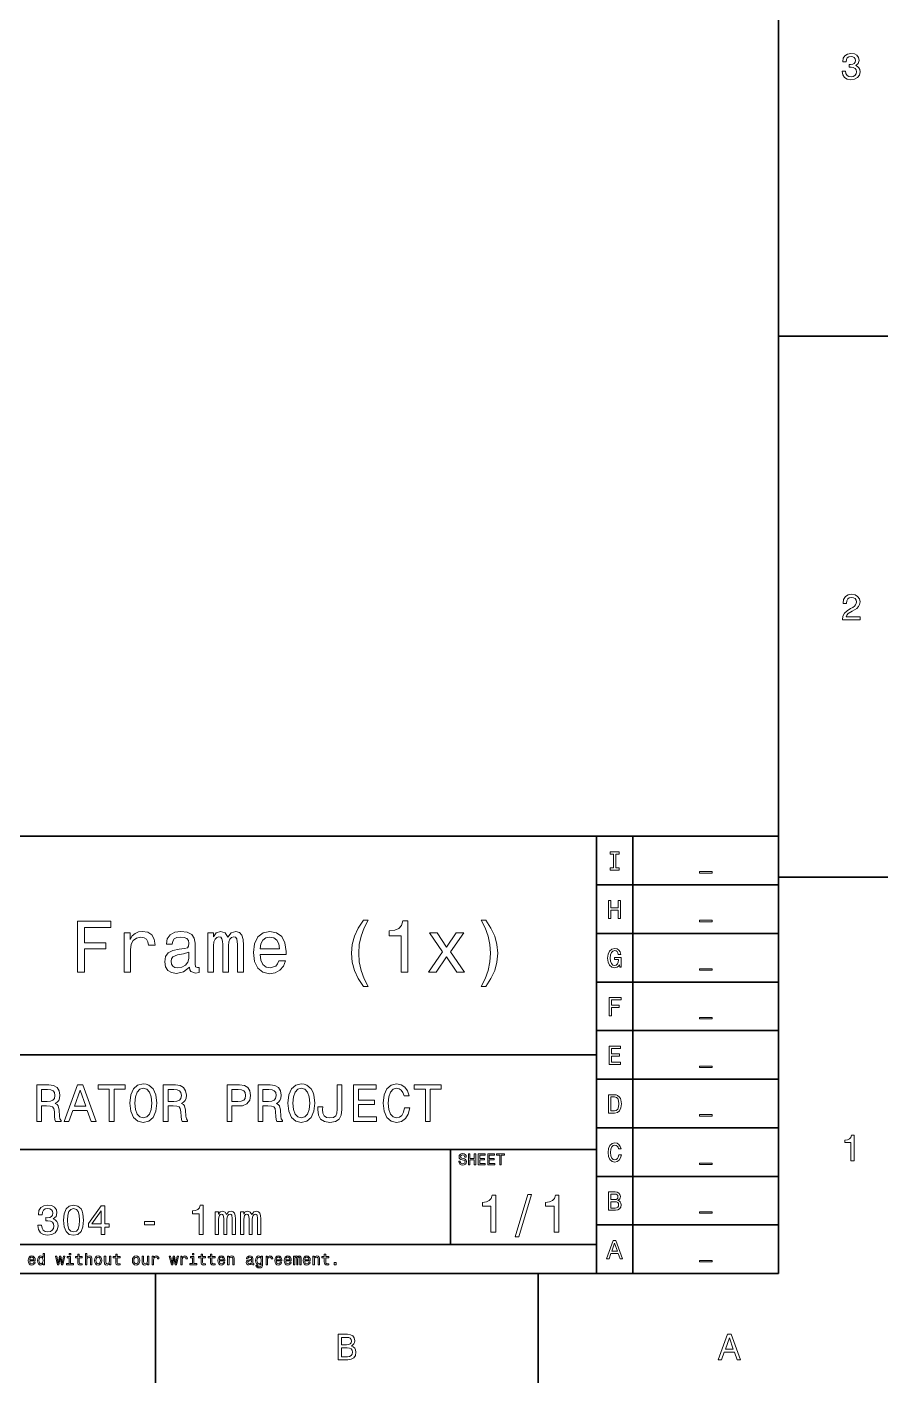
# Model space of a CAD drawing. Extents: x 0 to 841, y 0 to 594.
# Drawn here: x 717.9 to 836, y 5 to 191 of the extents above; entities that cross this region are included whole.
import ezdxf

# ---------------------------------------------------------------- set-up
doc = ezdxf.new("R2010")
doc.units = 0

msp = doc.modelspace()

# ---------------------------------------------------------------- linework, layer by layer
at = {"color": 7, "lineweight": 35}
for p, q in [((821, 20), (821, 574)), ((631, 80), (821, 80)), ((796, 20), (796, 80)), ((801, 20), (801, 80)), ((821, 80), (821, 20)), ((796, 73.333336), (821, 73.333336)), ((796, 66.666664), (821, 66.666664)), ((796, 60), (821, 60)), ((796, 53.333332), (821, 53.333332)), ((631, 50), (796, 50)), ((796, 46.666668), (821, 46.666668)), ((796, 40), (821, 40)), ((631, 37), (796, 37)), ((796, 33.333332), (821, 33.333332)), ((796, 26.666666), (821, 26.666666)), ((631, 24), (796, 24)), ((20, 20), (821, 20)), ((631, 20), (821, 20))]:
    msp.add_line(p, q, dxfattribs=at)
at = {"color": 7, "lineweight": 35, "ltscale": 0.375}
for p, q in [((821, 148.600006), (836, 148.600006)), ((821, 74.400002), (836, 74.400002)), ((735.5, 20), (735.5, 5)), ((788, 20), (788, 5))]:
    msp.add_line(p, q, dxfattribs=at)
at = {"color": 7, "lineweight": 35, "ltscale": 0.325}
msp.add_line((776, 24), (776, 37), dxfattribs=at)
at = {"color": 7, "lineweight": 13}
for points in [[(829.729126, 184.966217), (829.729126, 184.930908), (829.809814, 184.446762), (830.046814, 184.083649), (830.420044, 183.851654), (830.914246, 183.76593), (831.438782, 183.851654), (831.832153, 184.073563), (832.08429, 184.42659), (832.175049, 184.880478), (832.134705, 185.178024), (832.023804, 185.420105), (831.842224, 185.606705), (831.600159, 185.742874), (831.927979, 186.015213), (832.043945, 186.448929), (831.968323, 186.8423), (831.751465, 187.139847), (831.398438, 187.326447), (830.914246, 187.392014), (830.460388, 187.31131), (830.112427, 187.089417), (829.885437, 186.736389), (829.809814, 186.267365), (829.809814, 186.232071), (830.258667, 186.232071), (830.299011, 186.554825), (830.430115, 186.786819), (830.641907, 186.928024), (830.939514, 186.978455), (831.201721, 186.93811), (831.393372, 186.832214), (831.509399, 186.660736), (831.554749, 186.428757), (831.509399, 186.181625), (831.388306, 186.015213), (831.176514, 185.914337), (830.889038, 185.884079), (830.692383, 185.88913), (830.692383, 185.490707), (830.939514, 185.500793), (831.257202, 185.455414), (831.494263, 185.334366), (831.635437, 185.13768), (831.685913, 184.880478), (831.630432, 184.587967), (831.484131, 184.371109), (831.252197, 184.23494), (830.944519, 184.18956), (830.626831, 184.23999), (830.394836, 184.391281), (830.248535, 184.633362), (830.193115, 184.966217)], [(829.76947, 109.666786), (832.175049, 109.666786), (832.175049, 110.100502), (830.273804, 110.100502), (830.3797, 110.337532), (830.561218, 110.534218), (831.121033, 110.892288), (831.418579, 111.043587), (831.751465, 111.260445), (831.988464, 111.512604), (832.124634, 111.810158), (832.175049, 112.148056), (832.089355, 112.571686), (831.852295, 112.904541), (831.489197, 113.116356), (831.020203, 113.192001), (830.536011, 113.10627), (830.167847, 112.869232), (829.930847, 112.490997), (829.850159, 111.991714), (829.850159, 111.921112), (830.309082, 111.921112), (830.309082, 111.961456), (830.354492, 112.304398), (830.490662, 112.556557), (830.70752, 112.717941), (830.994934, 112.773415), (831.287476, 112.722984), (831.504333, 112.596901), (831.645569, 112.400215), (831.695984, 112.153099), (831.660645, 111.921112), (831.564819, 111.724426), (831.403442, 111.552956), (831.18158, 111.401657), (830.884033, 111.240273), (830.389771, 110.927589), (830.041809, 110.594742), (829.835022, 110.191284), (829.76947, 109.681915)], [(798.33429, 75.659821), (797.87323, 75.659821), (797.87323, 75.357224), (799.126831, 75.357224), (799.126831, 75.659821), (798.66571, 75.659821), (798.66571, 77.554626), (799.126831, 77.554626), (799.126831, 77.857224), (797.87323, 77.857224), (797.87323, 77.554626), (798.33429, 77.554626)], [(810.132568, 75.140724), (810.132568, 74.938995), (811.867432, 74.938995), (811.867432, 75.140724)], [(797.664246, 68.690559), (797.999268, 68.690559), (797.999268, 69.864914), (799.000732, 69.864914), (799.000732, 68.690559), (799.332153, 68.690559), (799.332153, 71.190559), (799.000732, 71.190559), (799.000732, 70.171104), (797.999268, 70.171104), (797.999268, 71.190559), (797.664246, 71.190559)], [(724.824219, 61.333572), (725.762268, 61.333572), (725.762268, 64.551155), (728.70752, 64.551155), (728.70752, 65.388329), (725.762268, 65.388329), (725.762268, 67.486313), (729.383301, 67.486313), (729.383301, 68.333572), (724.824219, 68.333572)], [(764.060547, 59.386887), (764.695984, 59.386887), (764.121033, 60.456051), (763.71759, 61.575645), (763.465454, 62.755764), (763.384766, 63.945965), (763.465454, 65.136169), (763.71759, 66.306198), (764.121033, 67.435875), (764.695984, 68.505043), (764.060547, 68.505043), (763.324219, 67.395531), (762.809814, 66.296112), (762.507202, 65.146255), (762.416443, 63.945965), (762.507202, 62.735588), (762.809814, 61.595821), (763.324219, 60.496395)], [(769.214722, 61.333572), (770.132568, 61.333572), (770.132568, 68.384003), (769.446716, 68.384003), (769.265137, 67.76873), (768.902039, 67.355186), (768.34729, 67.113113), (767.580688, 67.032417), (767.580688, 66.316284), (769.214722, 66.316284)], [(780.814148, 59.386887), (781.540344, 60.496395), (782.054749, 61.595821), (782.357361, 62.735588), (782.458191, 63.945965), (782.357361, 65.146255), (782.054749, 66.296112), (781.540344, 67.395531), (780.814148, 68.505043), (780.178711, 68.505043), (780.74353, 67.435875), (781.146973, 66.306198), (781.389038, 65.136169), (781.479858, 63.945965), (781.389038, 62.755764), (781.146973, 61.575645), (780.733398, 60.456051), (780.178711, 59.386887)], [(810.132568, 68.47406), (810.132568, 68.272331), (811.867432, 68.272331), (811.867432, 68.47406)], [(731.208923, 61.333572), (732.096558, 61.333572), (732.096558, 64.430115), (732.187317, 65.176514), (732.459656, 65.71109), (732.903503, 66.033859), (733.498596, 66.144814), (733.942383, 66.074203), (734.275208, 65.872475), (734.47699, 65.529541), (734.547546, 65.065559), (735.445251, 65.065559), (735.324219, 65.882561), (734.991394, 66.467575), (734.436646, 66.820602), (733.680115, 66.941643), (733.16571, 66.860947), (732.721924, 66.659218), (732.328552, 66.316284), (732.015869, 65.852303), (732.015869, 66.75), (731.208923, 66.75)], [(740.16571, 62.039623), (740.16571, 62.009365), (740.216125, 61.666424), (740.367432, 61.424351), (741.002869, 61.232708), (741.497131, 61.3134), (741.497131, 61.999279), (741.285339, 61.969021), (741.002869, 62.100143), (740.952454, 62.503601), (740.952454, 65.307632), (740.831421, 66.023773), (740.478394, 66.528099), (739.863159, 66.830688), (738.995667, 66.941643), (738.148438, 66.820602), (737.523071, 66.477661), (737.1297, 65.943085), (736.998596, 65.23703), (736.998596, 65.176514), (737.79541, 65.176514), (737.866028, 65.600143), (738.087891, 65.90274), (738.45105, 66.08429), (738.965454, 66.1549), (739.459656, 66.104469), (739.812683, 65.953171), (740.024536, 65.690918), (740.095093, 65.327812), (740.054749, 64.904175), (739.893372, 64.69236), (739.489929, 64.591499), (738.733459, 64.510803), (737.866028, 64.329247), (737.250732, 64.006485), (736.887634, 63.502159), (736.776672, 62.755764), (736.877563, 62.090057), (737.190186, 61.595821), (737.694519, 61.283138), (738.390503, 61.172188), (739.328552, 61.384007)], [(742.667175, 61.333572), (743.484192, 61.333572), (743.484192, 64.954613), (743.534607, 65.499275), (743.685913, 65.892647), (743.917908, 66.124641), (744.220459, 66.215416), (744.462524, 66.134727), (744.623901, 65.932999), (744.704651, 65.590057), (744.734863, 65.136169), (744.734863, 61.333572), (745.501465, 61.333572), (745.501465, 64.954613), (745.55188, 65.489189), (745.703186, 65.882561), (745.945251, 66.124641), (746.247864, 66.215416), (746.489929, 66.134727), (746.651306, 65.932999), (746.752197, 65.136169), (746.752197, 61.333572), (747.569153, 61.333572), (747.569153, 65.075645), (747.518738, 65.852303), (747.357361, 66.447403), (747.034607, 66.810516), (746.510132, 66.941643), (745.894836, 66.739914), (745.420776, 66.1549), (745.047546, 66.729828), (744.42218, 66.941643), (743.84729, 66.739914), (743.453918, 66.175072), (743.453918, 66.75), (742.667175, 66.75)], [(749.868896, 63.78458), (753.419312, 63.78458), (753.429382, 64.198128), (753.268005, 65.35807), (752.824219, 66.225502), (752.118164, 66.75), (751.180115, 66.941643), (750.262268, 66.739914), (749.556213, 66.175072), (749.102295, 65.257202), (748.940918, 64.046829), (749.092224, 62.806194), (749.546143, 61.898415), (750.242065, 61.333572), (751.149841, 61.14193), (751.936646, 61.273052), (752.582153, 61.615993), (753.056213, 62.160664), (753.328552, 62.886887), (752.45105, 62.886887), (752.26947, 62.483429), (752.007202, 62.180836), (751.260803, 61.938759), (750.685913, 62.049709), (750.252197, 62.402737), (749.969727, 62.977665), (749.868896, 63.754322)], [(749.868896, 64.530975), (749.979858, 65.226944), (750.252197, 65.741356), (750.66571, 66.054031), (751.210388, 66.164986), (751.744995, 66.054031), (752.158508, 65.741356), (752.410645, 65.226944), (752.501465, 64.530975)], [(774.02594, 61.333572), (775.417847, 63.441643), (776.850159, 61.333572), (777.919312, 61.333572), (775.982727, 64.127518), (777.80835, 66.75), (776.779541, 66.75), (775.458252, 64.783142), (774.136902, 66.75), (773.087891, 66.75), (774.883301, 64.117432), (772.987061, 61.333572)], [(740.06488, 63.229828), (739.943848, 62.70533), (739.621033, 62.301872), (739.136902, 62.039623), (738.541809, 61.948845), (738.158508, 61.999279), (737.886169, 62.160664), (737.714722, 62.443081), (737.664307, 62.836452), (737.704651, 63.18948), (737.866028, 63.441643), (738.511536, 63.724064), (739.328552, 63.8451), (740.06488, 64.087173)], [(799.159241, 62.35891), (799.220459, 62.023895), (799.400574, 62.023895), (799.400574, 63.37476), (798.489197, 63.37476), (798.489197, 63.068565), (799.051147, 63.068565), (799.051147, 63.046951), (799.007935, 62.715538), (798.892639, 62.470581), (798.716125, 62.315681), (798.496399, 62.265251), (798.251465, 62.33009), (798.060547, 62.524616), (797.938049, 62.845222), (797.894836, 63.284702), (797.934448, 63.720581), (798.056946, 64.041183), (798.251465, 64.23571), (798.514404, 64.304153), (798.694519, 64.268135), (798.842224, 64.167267), (798.950317, 63.997959), (799.011536, 63.771015), (799.368164, 63.771015), (799.274475, 64.116837), (799.097961, 64.376198), (798.849426, 64.534698), (798.536011, 64.592339), (798.125366, 64.502281), (797.815552, 64.239311), (797.617432, 63.825047), (797.549011, 63.273895), (797.617432, 62.719139), (797.815552, 62.304874), (798.107361, 62.041908), (798.474792, 61.955452), (798.680115, 61.984268), (798.863831, 62.056316), (799.022339, 62.182396)], [(810.132568, 61.807396), (810.132568, 61.605667), (811.867432, 61.605667), (811.867432, 61.807396)], [(797.761536, 55.357231), (798.096558, 55.357231), (798.096558, 56.506367), (799.148438, 56.506367), (799.148438, 56.805359), (798.096558, 56.805359), (798.096558, 57.554638), (799.389771, 57.554638), (799.389771, 57.857231), (797.761536, 57.857231)], [(810.132568, 55.140732), (810.132568, 54.939003), (811.867432, 54.939003), (811.867432, 55.140732)], [(797.74353, 48.690563), (799.328552, 48.690563), (799.328552, 48.993156), (798.074951, 48.993156), (798.074951, 49.839699), (799.19165, 49.839699), (799.19165, 50.138691), (798.074951, 50.138691), (798.074951, 50.88797), (799.299744, 50.88797), (799.299744, 51.190563), (797.74353, 51.190563)], [(810.132568, 48.474064), (810.132568, 48.272335), (811.867432, 48.272335), (811.867432, 48.474064)], [(719.213257, 40.881123), (719.88324, 40.881123), (719.88324, 42.992073), (720.567688, 42.992073), (721.072021, 42.970459), (721.389038, 42.869595), (721.561951, 42.631844), (721.633972, 42.206772), (721.669983, 41.558357), (721.713257, 41.133286), (721.799683, 40.881123), (722.556152, 40.881123), (722.556152, 41.018009), (722.390442, 41.219738), (722.332825, 41.594379), (722.28241, 42.401295), (722.159912, 42.999279), (721.994202, 43.1866), (721.734863, 43.323486), (722.02301, 43.503601), (722.224731, 43.755764), (722.354431, 44.072765), (722.397644, 44.454609), (722.296814, 45.059795), (722.008606, 45.513687), (721.533142, 45.787464), (720.884705, 45.881123), (719.213257, 45.881123)], [(720.697388, 45.26873), (721.136841, 45.225502), (721.446655, 45.088615), (721.641174, 44.836452), (721.706055, 44.440201), (721.633972, 44.022331), (721.439453, 43.770172), (721.108032, 43.640488), (720.654175, 43.604465), (719.88324, 43.604465), (719.88324, 45.26873)], [(722.966858, 40.881123), (723.629639, 40.881123), (724.155579, 42.350864), (726.151245, 42.350864), (726.677185, 40.881123), (727.354431, 40.881123), (725.524475, 45.888329), (724.789612, 45.888329)], [(724.386169, 42.963257), (725.157043, 45.167866), (725.927917, 42.963257)], [(729.162781, 40.881123), (729.825623, 40.881123), (729.825623, 45.275936), (731.338623, 45.275936), (731.338623, 45.881123), (727.642639, 45.881123), (727.642639, 45.275936), (729.162781, 45.275936)], [(731.979797, 43.381123), (732.109497, 42.257202), (732.484131, 41.428673), (733.067688, 40.917145), (733.83136, 40.744236), (734.587891, 40.917145), (735.17865, 41.428673), (735.546082, 42.257202), (735.682983, 43.381123), (735.546082, 44.497837), (735.387573, 44.951729), (735.17865, 45.326366), (734.587891, 45.837894), (734.227661, 45.967579), (733.83136, 46.018009), (733.060486, 45.837894), (732.476929, 45.333572), (732.109497, 44.505043)], [(732.671448, 43.381123), (732.750671, 44.25288), (732.988464, 44.894089), (733.355896, 45.283138), (733.83136, 45.420029), (734.299683, 45.283138), (734.667114, 44.886887), (734.904846, 44.245674), (734.991333, 43.381123), (734.904846, 42.509365), (734.667114, 41.868153), (734.299683, 41.479107), (733.83136, 41.349422), (733.355896, 41.479107), (732.988464, 41.868153), (732.750671, 42.502159)], [(736.561951, 40.881123), (737.231934, 40.881123), (737.231934, 42.992073), (737.916382, 42.992073), (738.420715, 42.970459), (738.737732, 42.869595), (738.910645, 42.631844), (738.982666, 42.206772), (739.018677, 41.558357), (739.061951, 41.133286), (739.148376, 40.881123), (739.904907, 40.881123), (739.904907, 41.018009), (739.739197, 41.219738), (739.681519, 41.594379), (739.631104, 42.401295), (739.508606, 42.999279), (739.342896, 43.1866), (739.083557, 43.323486), (739.371704, 43.503601), (739.573486, 43.755764), (739.703125, 44.072765), (739.746399, 44.454609), (739.645508, 45.059795), (739.3573, 45.513687), (738.881836, 45.787464), (738.233398, 45.881123), (736.561951, 45.881123)], [(738.046082, 45.26873), (738.485596, 45.225502), (738.795349, 45.088615), (738.989868, 44.836452), (739.054749, 44.440201), (738.982666, 44.022331), (738.788147, 43.770172), (738.456726, 43.640488), (738.002869, 43.604465), (737.231934, 43.604465), (737.231934, 45.26873)], [(745.322754, 40.881123), (745.985596, 40.881123), (745.985596, 42.992073), (746.720459, 42.992073), (747.462524, 43.028095), (748.053284, 43.280258), (748.43512, 43.770172), (748.564819, 44.440201), (748.463989, 45.059795), (748.175781, 45.513687), (747.700256, 45.787464), (747.05188, 45.881123), (745.322754, 45.881123)], [(746.871765, 45.26873), (747.304016, 45.225502), (747.621033, 45.088615), (747.80835, 44.836452), (747.873169, 44.440201), (747.801147, 44.022331), (747.606628, 43.770172), (747.275208, 43.640488), (746.821289, 43.604465), (745.985596, 43.604465), (745.985596, 45.26873)], [(749.573486, 40.881123), (750.243469, 40.881123), (750.243469, 42.992073), (750.927917, 42.992073), (751.432251, 42.970459), (751.749268, 42.869595), (751.92218, 42.631844), (751.994202, 42.206772), (752.030212, 41.558357), (752.073486, 41.133286), (752.159912, 40.881123), (752.916382, 40.881123), (752.916382, 41.018009), (752.750732, 41.219738), (752.693054, 41.594379), (752.642639, 42.401295), (752.520142, 42.999279), (752.354431, 43.1866), (752.095093, 43.323486), (752.38324, 43.503601), (752.585022, 43.755764), (752.714661, 44.072765), (752.757935, 44.454609), (752.657043, 45.059795), (752.368835, 45.513687), (751.893372, 45.787464), (751.244934, 45.881123), (749.573486, 45.881123)], [(751.057617, 45.26873), (751.49707, 45.225502), (751.806885, 45.088615), (752.001404, 44.836452), (752.066284, 44.440201), (751.994202, 44.022331), (751.799683, 43.770172), (751.468262, 43.640488), (751.014404, 43.604465), (750.243469, 43.604465), (750.243469, 45.26873)], [(753.66571, 43.381123), (753.795349, 42.257202), (754.170044, 41.428673), (754.753601, 40.917145), (755.517273, 40.744236), (756.273743, 40.917145), (756.864563, 41.428673), (757.231995, 42.257202), (757.368835, 43.381123), (757.231995, 44.497837), (757.073486, 44.951729), (756.864563, 45.326366), (756.273743, 45.837894), (755.913513, 45.967579), (755.517273, 46.018009), (754.746399, 45.837894), (754.162781, 45.333572), (753.795349, 44.505043)], [(754.3573, 43.381123), (754.436584, 44.25288), (754.674316, 44.894089), (755.041748, 45.283138), (755.517273, 45.420029), (755.985596, 45.283138), (756.353027, 44.886887), (756.590759, 44.245674), (756.677246, 43.381123), (756.590759, 42.509365), (756.353027, 41.868153), (755.985596, 41.479107), (755.517273, 41.349422), (755.041748, 41.479107), (754.674316, 41.868153), (754.436584, 42.502159)], [(760.430847, 42.538181), (760.380371, 42.005043), (760.229065, 41.637608), (759.919312, 41.414265), (759.443787, 41.349422), (758.975464, 41.414265), (758.66571, 41.623196), (758.485596, 41.990631), (758.43512, 42.523773), (758.449524, 42.884003), (757.801147, 42.884003), (757.786743, 42.516571), (757.873169, 41.716858), (758.168579, 41.162102), (758.680115, 40.852303), (759.436584, 40.744236), (760.185852, 40.852303), (760.697388, 41.162102), (760.992798, 41.709652), (761.086426, 42.509365), (761.086426, 45.881123), (760.430847, 45.881123)], [(762.67865, 40.881123), (765.848694, 40.881123), (765.848694, 41.486309), (763.341492, 41.486309), (763.341492, 43.179394), (765.57489, 43.179394), (765.57489, 43.777374), (763.341492, 43.777374), (763.341492, 45.275936), (765.791077, 45.275936), (765.791077, 45.881123), (762.67865, 45.881123)], [(769.695923, 42.739914), (769.55188, 42.134724), (769.314087, 41.70245), (768.982666, 41.435879), (768.593628, 41.349422), (768.125366, 41.479107), (767.757935, 41.868153), (767.512939, 42.502159), (767.433716, 43.381123), (767.512939, 44.25288), (767.750732, 44.894089), (768.118164, 45.283138), (768.593628, 45.420029), (768.939453, 45.34798), (769.234863, 45.146252), (769.465393, 44.822044), (769.623901, 44.375359), (770.30835, 44.375359), (770.092224, 45.059795), (769.717529, 45.578529), (769.206055, 45.902737), (768.593628, 46.018009), (767.829956, 45.837894), (767.246399, 45.333572), (766.871765, 44.505043), (766.742065, 43.381123), (766.871765, 42.257202), (767.246399, 41.428673), (767.829956, 40.917145), (768.593628, 40.744236), (769.263672, 40.881123), (769.804016, 41.262966), (770.185852, 41.889767), (770.387573, 42.739914)], [(772.534546, 40.881123), (773.197388, 40.881123), (773.197388, 45.275936), (774.710327, 45.275936), (774.710327, 45.881123), (771.014404, 45.881123), (771.014404, 45.275936), (772.534546, 45.275936)], [(798.496399, 44.523895), (797.664246, 44.523895), (797.664246, 42.023895), (798.496399, 42.023895), (798.889038, 42.103146), (799.180847, 42.344501), (799.360962, 42.737152), (799.425781, 43.273895), (799.368164, 43.821445), (799.296143, 44.037582), (799.195251, 44.210495), (798.903442, 44.444645), (798.712524, 44.502281)], [(798.471191, 44.224903), (798.744934, 44.170868), (798.932251, 44.005165), (799.043945, 43.709774), (799.079956, 43.273895), (799.040344, 42.852425), (798.92865, 42.557037), (798.737732, 42.380524), (798.471191, 42.322887), (797.999268, 42.322887), (797.999268, 44.224903)], [(810.132568, 41.807396), (810.132568, 41.605667), (811.867432, 41.605667), (811.867432, 41.807396)], [(799.083557, 36.286625), (799.011536, 35.984032), (798.892639, 35.767895), (798.726929, 35.634609), (798.53241, 35.591381), (798.298279, 35.656223), (798.114563, 35.850746), (797.992065, 36.167751), (797.952454, 36.607231), (797.992065, 37.04311), (798.110962, 37.363716), (798.294678, 37.558239), (798.53241, 37.626682), (798.705322, 37.59066), (798.853027, 37.489796), (798.968323, 37.327694), (799.047546, 37.104351), (799.389771, 37.104351), (799.281677, 37.446568), (799.09436, 37.705933), (798.838623, 37.868038), (798.53241, 37.925674), (798.150574, 37.835617), (797.858765, 37.583454), (797.671448, 37.169189), (797.606628, 36.607231), (797.671448, 36.045273), (797.858765, 35.631008), (798.150574, 35.375244), (798.53241, 35.288788), (798.867432, 35.357231), (799.137634, 35.548153), (799.328552, 35.861553), (799.429382, 36.286625)], [(830.909241, 35.466785), (831.368164, 35.466785), (831.368164, 38.992001), (831.025208, 38.992001), (830.934448, 38.684364), (830.752869, 38.477592), (830.475525, 38.356556), (830.092224, 38.316208), (830.092224, 37.958141), (830.909241, 37.958141)], [(777.309082, 35.413544), (777.112366, 35.413544), (777.15564, 35.184437), (777.263672, 35.01585), (777.430115, 34.914265), (777.654907, 34.877522), (777.877502, 34.912102), (778.043945, 35.007202), (778.149841, 35.156338), (778.188782, 35.353024), (778.156311, 35.530258), (778.065552, 35.64481), (777.918579, 35.720459), (777.721924, 35.776657), (777.553284, 35.817722), (777.443054, 35.865273), (777.380432, 35.934437), (777.360962, 36.042507), (777.380432, 36.139767), (777.436584, 36.213257), (777.523071, 36.262966), (777.641907, 36.280258), (777.762939, 36.258644), (777.858093, 36.200287), (777.920776, 36.103024), (777.950989, 35.97118), (778.147705, 35.97118), (778.147705, 35.975502), (778.113098, 36.178673), (778.011536, 36.329971), (777.851563, 36.425072), (777.635437, 36.457493), (777.440918, 36.425072), (777.289612, 36.334293), (777.192383, 36.193802), (777.157776, 36.012245), (777.185852, 35.850143), (777.268005, 35.739914), (777.397705, 35.666424), (777.574951, 35.610229), (777.75, 35.560516), (777.881836, 35.512966), (777.961792, 35.443802), (777.989929, 35.331409), (777.963989, 35.216858), (777.896973, 35.130402), (777.79541, 35.076366), (777.663574, 35.059078), (777.516541, 35.082851), (777.404175, 35.152016), (777.332825, 35.264408)], [(778.450317, 34.918587), (778.651306, 34.918587), (778.651306, 35.623199), (779.252136, 35.623199), (779.252136, 34.918587), (779.450989, 34.918587), (779.450989, 36.418587), (779.252136, 36.418587), (779.252136, 35.806915), (778.651306, 35.806915), (778.651306, 36.418587), (778.450317, 36.418587)], [(779.799011, 34.918587), (780.75, 34.918587), (780.75, 35.100143), (779.997864, 35.100143), (779.997864, 35.608067), (780.667847, 35.608067), (780.667847, 35.787464), (779.997864, 35.787464), (779.997864, 36.23703), (780.732727, 36.23703), (780.732727, 36.418587), (779.799011, 36.418587)], [(781.100159, 34.918587), (782.051147, 34.918587), (782.051147, 35.100143), (781.299011, 35.100143), (781.299011, 35.608067), (781.968994, 35.608067), (781.968994, 35.787464), (781.299011, 35.787464), (781.299011, 36.23703), (782.033875, 36.23703), (782.033875, 36.418587), (781.100159, 36.418587)], [(782.755737, 34.918587), (782.95459, 34.918587), (782.95459, 36.23703), (783.408508, 36.23703), (783.408508, 36.418587), (782.299683, 36.418587), (782.299683, 36.23703), (782.755737, 36.23703)], [(810.132568, 35.140732), (810.132568, 34.939003), (811.867432, 34.939003), (811.867432, 35.140732)], [(781.533142, 25.700289), (782.188782, 25.700289), (782.188782, 30.736313), (781.698853, 30.736313), (781.569214, 30.296831), (781.309814, 30.001442), (780.913574, 29.828531), (780.366028, 29.770893), (780.366028, 29.259367), (781.533142, 29.259367)], [(784.876099, 25.03026), (785.37323, 25.03026), (787.11676, 30.837177), (786.612427, 30.837177)], [(790.20752, 25.700289), (790.863159, 25.700289), (790.863159, 30.736313), (790.37323, 30.736313), (790.24353, 30.296831), (789.984192, 30.001442), (789.587952, 29.828531), (789.040344, 29.770893), (789.040344, 29.259367), (790.20752, 29.259367)], [(798.950317, 30.041426), (799.202454, 30.250359), (799.267273, 30.39085), (799.288879, 30.563761), (799.242065, 30.833933), (799.101563, 31.028458), (798.874634, 31.147333), (798.557617, 31.190561), (797.667847, 31.190561), (797.667847, 28.690561), (798.608093, 28.690561), (798.943115, 28.740993), (799.19165, 28.888687), (799.346558, 29.122837), (799.400574, 29.43984), (799.368164, 29.652376), (799.281677, 29.82889), (799.141235, 29.958572)], [(798.489197, 30.153097), (797.999268, 30.153097), (797.999268, 30.891569), (798.518005, 30.891569), (798.712524, 30.869957), (798.849426, 30.805115), (798.932251, 30.693443), (798.961121, 30.527737), (798.92865, 30.36203), (798.842224, 30.246758), (798.694519, 30.174711)], [(798.56842, 28.989553), (797.999268, 28.989553), (797.999268, 29.850504), (798.536011, 29.850504), (798.763, 29.825287), (798.925049, 29.74964), (799.022339, 29.619957), (799.054749, 29.432636), (799.022339, 29.234509), (798.932251, 29.097622), (798.781006, 29.014769)], [(719.342896, 26.616716), (719.342896, 26.57637), (719.43512, 26.023056), (719.706055, 25.60807), (720.132568, 25.342941), (720.697388, 25.244957), (721.296814, 25.342941), (721.746399, 25.596542), (722.034546, 26), (722.138306, 26.518732), (722.092224, 26.858791), (721.965393, 27.135448), (721.757874, 27.348703), (721.481262, 27.504324), (721.855896, 27.815563), (721.988464, 28.311239), (721.901978, 28.760807), (721.654175, 29.100864), (721.250671, 29.314121), (720.697388, 29.38905), (720.17865, 29.296831), (719.780945, 29.043228), (719.521606, 28.639771), (719.43512, 28.103746), (719.43512, 28.063402), (719.94812, 28.063402), (719.994202, 28.432278), (720.144043, 28.697407), (720.386169, 28.858791), (720.726196, 28.916428), (721.02594, 28.870317), (721.244934, 28.749281), (721.377502, 28.553314), (721.429382, 28.288185), (721.377502, 28.005764), (721.239197, 27.815563), (720.99707, 27.700289), (720.668579, 27.665707), (720.443787, 27.671471), (720.443787, 27.216139), (720.726196, 27.227667), (721.089294, 27.175793), (721.360229, 27.037464), (721.521606, 26.812681), (721.579224, 26.518732), (721.515808, 26.184439), (721.348694, 25.9366), (721.083557, 25.780981), (720.731995, 25.729107), (720.368835, 25.786745), (720.103699, 25.959656), (719.936584, 26.236313), (719.873169, 26.616716)], [(722.876038, 27.314121), (722.962524, 26.409224), (723.233398, 25.763689), (723.66571, 25.371759), (724.265137, 25.244957), (724.858765, 25.371759), (725.291016, 25.763689), (725.556152, 26.409224), (725.648376, 27.314121), (725.556152, 28.213257), (725.446655, 28.570606), (725.291016, 28.864553), (724.858765, 29.256485), (724.265137, 29.38905), (723.66571, 29.256485), (723.233398, 28.858791), (722.962524, 28.213257)], [(723.429382, 27.314121), (723.475464, 28.011528), (723.619568, 28.51297), (723.878967, 28.806917), (724.265137, 28.910664), (724.645508, 28.806917), (724.904846, 28.51297), (725.04895, 28.011528), (725.095093, 27.314121), (725.04895, 26.610952), (724.904846, 26.10951), (724.645508, 25.815563), (724.265137, 25.717581), (723.878967, 25.815563), (723.619568, 26.10951), (723.475464, 26.610952)], [(728.051819, 25.360231), (728.570557, 25.360231), (728.570557, 26.351585), (729.141174, 26.351585), (729.141174, 26.812681), (728.570557, 26.812681), (728.570557, 29.273777), (728.046082, 29.273777), (726.293945, 26.858791), (726.293945, 26.351585), (728.051819, 26.351585)], [(726.778076, 26.812681), (728.051819, 28.605188), (728.051819, 26.812681)], [(741.510071, 25.360231), (742.034546, 25.360231), (742.034546, 29.38905), (741.642639, 29.38905), (741.538879, 29.037464), (741.33136, 28.801153), (741.014404, 28.662825), (740.576355, 28.616714), (740.576355, 28.207493), (741.510071, 28.207493)], [(743.688721, 25.360231), (744.155579, 25.360231), (744.155579, 27.429396), (744.184387, 27.740635), (744.270874, 27.965418), (744.403442, 28.097984), (744.576355, 28.149857), (744.714661, 28.103746), (744.806885, 27.988474), (744.853027, 27.792507), (744.8703, 27.533142), (744.8703, 25.360231), (745.30835, 25.360231), (745.30835, 27.429396), (745.337158, 27.734871), (745.423584, 27.959656), (745.561951, 28.097984), (745.734863, 28.149857), (745.873169, 28.103746), (745.965393, 27.988474), (746.02301, 27.533142), (746.02301, 25.360231), (746.489868, 25.360231), (746.489868, 27.49856), (746.46106, 27.942364), (746.368835, 28.282421), (746.184387, 28.489914), (745.884705, 28.564842), (745.533142, 28.449568), (745.262207, 28.115274), (745.04895, 28.443806), (744.69165, 28.564842), (744.363098, 28.449568), (744.138306, 28.126802), (744.138306, 28.455332), (743.688721, 28.455332)], [(747.158447, 25.360231), (747.625366, 25.360231), (747.625366, 27.429396), (747.654175, 27.740635), (747.740601, 27.965418), (747.873169, 28.097984), (748.046082, 28.149857), (748.184387, 28.103746), (748.276611, 27.988474), (748.322754, 27.792507), (748.340027, 27.533142), (748.340027, 25.360231), (748.778076, 25.360231), (748.778076, 27.429396), (748.806885, 27.734871), (748.893372, 27.959656), (749.031677, 28.097984), (749.20459, 28.149857), (749.342896, 28.103746), (749.43512, 27.988474), (749.492798, 27.533142), (749.492798, 25.360231), (749.959656, 25.360231), (749.959656, 27.49856), (749.930786, 27.942364), (749.838623, 28.282421), (749.654175, 28.489914), (749.354431, 28.564842), (749.002869, 28.449568), (748.731934, 28.115274), (748.518677, 28.443806), (748.161377, 28.564842), (747.832825, 28.449568), (747.608032, 28.126802), (747.608032, 28.455332), (747.158447, 28.455332)], [(810.132568, 28.474064), (810.132568, 28.272335), (811.867432, 28.272335), (811.867432, 28.474064)], [(733.976929, 26.680117), (735.371704, 26.680117), (735.371704, 27.135448), (733.976929, 27.135448)], [(797.404907, 22.023895), (797.736328, 22.023895), (797.999268, 22.758766), (798.997131, 22.758766), (799.260071, 22.023895), (799.598694, 22.023895), (798.683716, 24.527498), (798.316284, 24.527498)], [(718.245667, 21.739553), (719.00647, 21.739553), (719.008667, 21.828169), (718.97406, 22.076729), (718.878967, 22.262608), (718.727661, 22.375), (718.526672, 22.416065), (718.329956, 22.372837), (718.178711, 22.251801), (718.081421, 22.055115), (718.046814, 21.795748), (718.079285, 21.529898), (718.176514, 21.335373), (718.325684, 21.214336), (718.520203, 21.173269), (718.688782, 21.201368), (718.827087, 21.274855), (718.928711, 21.391569), (718.987061, 21.54719), (718.799011, 21.54719), (718.760071, 21.460733), (718.703918, 21.395893), (718.543945, 21.344019), (718.420776, 21.367794), (718.32782, 21.443443), (718.267334, 21.566643), (718.245667, 21.733068)], [(720.093689, 21.393732), (720.093689, 21.214336), (720.283875, 21.214336), (720.283875, 22.766211), (720.095825, 22.766211), (720.095825, 22.197765), (719.95105, 22.36203), (719.862427, 22.400936), (719.760803, 22.416065), (719.577087, 22.372837), (719.434448, 22.251801), (719.341492, 22.057276), (719.309082, 21.795748), (719.341492, 21.534222), (719.434448, 21.337536), (719.577087, 21.214336), (719.760803, 21.173269), (719.862427, 21.1884), (719.953186, 21.227304)], [(722.257202, 21.214336), (722.430115, 22.199926), (722.603027, 21.214336), (722.784607, 21.214336), (723.069885, 22.375), (722.886169, 22.375), (722.693848, 21.389408), (722.523071, 22.375), (722.335022, 22.375), (722.164307, 21.389408), (721.971924, 22.375), (721.790344, 22.375), (722.075684, 21.214336)], [(723.865295, 21.374279), (723.865295, 22.336094), (723.376831, 22.336094), (723.376831, 22.17399), (723.67511, 22.17399), (723.67511, 21.374279), (723.286011, 21.374279), (723.286011, 21.214336), (724.258667, 21.214336), (724.258667, 21.374279)], [(723.871765, 22.766211), (723.670776, 22.766211), (723.670776, 22.550072), (723.871765, 22.550072)], [(724.840088, 22.17399), (724.840088, 21.592579), (724.853027, 21.404537), (724.913574, 21.274855), (725.034607, 21.199207), (725.239929, 21.173269), (725.464722, 21.184076), (725.464722, 21.348343), (725.300476, 21.335373), (725.151306, 21.352665), (725.07135, 21.4067), (725.036743, 21.497478), (725.030273, 21.625), (725.030273, 22.17399), (725.464722, 22.17399), (725.464722, 22.336094), (725.030273, 22.336094), (725.030273, 22.675432), (724.840088, 22.675432), (724.840088, 22.336094), (724.511536, 22.336094), (724.511536, 22.17399)], [(725.886169, 21.214336), (726.076416, 21.214336), (726.076416, 21.884365), (726.095825, 22.037823), (726.158508, 22.150215), (726.255798, 22.219379), (726.385498, 22.245316), (726.489197, 22.223701), (726.554077, 22.165344), (726.586487, 22.068083), (726.59729, 21.9384), (726.59729, 21.214336), (726.787476, 21.214336), (726.787476, 21.977304), (726.77887, 22.130762), (726.739929, 22.258286), (726.612427, 22.375), (726.413574, 22.416065), (726.305481, 22.400936), (726.212585, 22.359869), (726.134766, 22.295029), (726.076416, 22.206411), (726.076416, 22.766211), (725.886169, 22.766211)], [(727.131165, 21.793587), (727.16571, 21.529898), (727.265137, 21.335373), (727.422913, 21.214336), (727.634766, 21.173269), (727.844421, 21.214336), (728.002197, 21.333212), (728.101624, 21.527737), (728.138367, 21.793587), (728.101624, 22.057276), (728.002197, 22.253962), (727.844421, 22.372837), (727.634766, 22.416065), (727.422913, 22.372837), (727.265137, 22.251801), (727.16571, 22.057276)], [(729.383301, 22.375), (729.193115, 22.375), (729.193115, 21.704971), (729.171509, 21.549351), (729.108826, 21.436958), (729.011536, 21.367794), (728.884033, 21.34618), (728.782471, 21.363472), (728.71759, 21.415344), (728.680847, 21.503962), (728.672241, 21.629322), (728.672241, 22.375), (728.481995, 22.375), (728.481995, 21.61203), (728.488525, 21.458572), (728.529541, 21.331051), (728.654907, 21.214336), (728.855957, 21.173269), (728.963989, 21.1884), (729.056946, 21.227304), (729.136902, 21.294308), (729.201782, 21.391569), (729.201782, 21.214336), (729.383301, 21.214336)], [(730.044678, 22.17399), (730.044678, 21.592579), (730.057678, 21.404537), (730.118164, 21.274855), (730.239258, 21.199207), (730.44458, 21.173269), (730.669312, 21.184076), (730.669312, 21.348343), (730.505066, 21.335373), (730.355957, 21.352665), (730.276001, 21.4067), (730.241394, 21.497478), (730.234924, 21.625), (730.234924, 22.17399), (730.669312, 22.17399), (730.669312, 22.336094), (730.234924, 22.336094), (730.234924, 22.675432), (730.044678, 22.675432), (730.044678, 22.336094), (729.716187, 22.336094), (729.716187, 22.17399)], [(732.335754, 21.793587), (732.370361, 21.529898), (732.469788, 21.335373), (732.627563, 21.214336), (732.839355, 21.173269), (733.049011, 21.214336), (733.206787, 21.333212), (733.306213, 21.527737), (733.342957, 21.793587), (733.306213, 22.057276), (733.206787, 22.253962), (733.049011, 22.372837), (732.839355, 22.416065), (732.627563, 22.372837), (732.469788, 22.251801), (732.370361, 22.057276)], [(734.587952, 22.375), (734.397705, 22.375), (734.397705, 21.704971), (734.376099, 21.549351), (734.313416, 21.436958), (734.216187, 21.367794), (734.088623, 21.34618), (733.987061, 21.363472), (733.922241, 21.415344), (733.885498, 21.503962), (733.876831, 21.629322), (733.876831, 22.375), (733.686646, 22.375), (733.686646, 21.61203), (733.693115, 21.458572), (733.734192, 21.331051), (733.859558, 21.214336), (734.060547, 21.173269), (734.16864, 21.1884), (734.261597, 21.227304), (734.341553, 21.294308), (734.406372, 21.391569), (734.406372, 21.214336), (734.587952, 21.214336)], [(735.065613, 21.214336), (735.255798, 21.214336), (735.255798, 21.877882), (735.275269, 22.037823), (735.333618, 22.152376), (735.428711, 22.22154), (735.556213, 22.245316), (735.651367, 22.230186), (735.722656, 22.186958), (735.765869, 22.113472), (735.781006, 22.014048), (735.973389, 22.014048), (735.947449, 22.189121), (735.876099, 22.31448), (735.757263, 22.390129), (735.595154, 22.416065), (735.484924, 22.398775), (735.389832, 22.355547), (735.305542, 22.282061), (735.238525, 22.182636), (735.238525, 22.375), (735.065613, 22.375)], [(737.871094, 21.214336), (738.044006, 22.199926), (738.216919, 21.214336), (738.398438, 21.214336), (738.683777, 22.375), (738.500061, 22.375), (738.307678, 21.389408), (738.136963, 22.375), (737.948914, 22.375), (737.778137, 21.389408), (737.585754, 22.375), (737.404236, 22.375), (737.689514, 21.214336)], [(738.969055, 21.214336), (739.159302, 21.214336), (739.159302, 21.877882), (739.178711, 22.037823), (739.237061, 22.152376), (739.332153, 22.22154), (739.459717, 22.245316), (739.55481, 22.230186), (739.626099, 22.186958), (739.669373, 22.113472), (739.684509, 22.014048), (739.876831, 22.014048), (739.850891, 22.189121), (739.779602, 22.31448), (739.660706, 22.390129), (739.498596, 22.416065), (739.388367, 22.398775), (739.293274, 22.355547), (739.208984, 22.282061), (739.141968, 22.182636), (739.141968, 22.375), (738.969055, 22.375)], [(740.780334, 21.374279), (740.780334, 22.336094), (740.29187, 22.336094), (740.29187, 22.17399), (740.590088, 22.17399), (740.590088, 21.374279), (740.20105, 21.374279), (740.20105, 21.214336), (741.173706, 21.214336), (741.173706, 21.374279)], [(740.786804, 22.766211), (740.585815, 22.766211), (740.585815, 22.550072), (740.786804, 22.550072)], [(741.755127, 22.17399), (741.755127, 21.592579), (741.768066, 21.404537), (741.828613, 21.274855), (741.949646, 21.199207), (742.154968, 21.173269), (742.379761, 21.184076), (742.379761, 21.348343), (742.215454, 21.335373), (742.066345, 21.352665), (741.986389, 21.4067), (741.951782, 21.497478), (741.945313, 21.625), (741.945313, 22.17399), (742.379761, 22.17399), (742.379761, 22.336094), (741.945313, 22.336094), (741.945313, 22.675432), (741.755127, 22.675432), (741.755127, 22.336094), (741.426575, 22.336094), (741.426575, 22.17399)], [(743.056274, 22.17399), (743.056274, 21.592579), (743.069214, 21.404537), (743.129761, 21.274855), (743.250793, 21.199207), (743.456116, 21.173269), (743.680908, 21.184076), (743.680908, 21.348343), (743.516602, 21.335373), (743.367493, 21.352665), (743.287537, 21.4067), (743.25293, 21.497478), (743.24646, 21.625), (743.24646, 22.17399), (743.680908, 22.17399), (743.680908, 22.336094), (743.24646, 22.336094), (743.24646, 22.675432), (743.056274, 22.675432), (743.056274, 22.336094), (742.727722, 22.336094), (742.727722, 22.17399)], [(744.268799, 21.739553), (745.029602, 21.739553), (745.031738, 21.828169), (744.997192, 22.076729), (744.9021, 22.262608), (744.750793, 22.375), (744.549744, 22.416065), (744.353088, 22.372837), (744.201782, 22.251801), (744.104492, 22.055115), (744.069946, 21.795748), (744.102356, 21.529898), (744.199646, 21.335373), (744.348755, 21.214336), (744.543274, 21.173269), (744.711853, 21.201368), (744.85022, 21.274855), (744.951782, 21.391569), (745.010132, 21.54719), (744.822083, 21.54719), (744.783203, 21.460733), (744.72699, 21.395893), (744.567078, 21.344019), (744.443848, 21.367794), (744.350952, 21.443443), (744.290405, 21.566643), (744.268799, 21.733068)], [(745.403503, 21.214336), (745.59375, 21.214336), (745.59375, 21.884365), (745.613159, 22.037823), (745.675842, 22.150215), (745.773132, 22.219379), (745.902771, 22.245316), (746.006531, 22.223701), (746.071411, 22.165344), (746.103821, 22.068083), (746.114624, 21.9384), (746.114624, 21.214336), (746.30481, 21.214336), (746.30481, 21.977304), (746.296143, 22.130762), (746.257263, 22.258286), (746.129761, 22.375), (745.930908, 22.416065), (745.820679, 22.400936), (745.727722, 22.359869), (745.647766, 22.290705), (745.585083, 22.197765), (745.585083, 22.375), (745.403503, 22.375)], [(748.695313, 21.365633), (748.695313, 21.35915), (748.706116, 21.285662), (748.738525, 21.233789), (748.874695, 21.192722), (748.980591, 21.210014), (748.980591, 21.356987), (748.935242, 21.350504), (748.874695, 21.378601), (748.863892, 21.465057), (748.863892, 22.065922), (748.837952, 22.219379), (748.762329, 22.32745), (748.630493, 22.39229), (748.44458, 22.416065), (748.263062, 22.390129), (748.129028, 22.316643), (748.044739, 22.202089), (748.016602, 22.050793), (748.016602, 22.037823), (748.187378, 22.037823), (748.202515, 22.128601), (748.250061, 22.193443), (748.327881, 22.232347), (748.43811, 22.247478), (748.544006, 22.236671), (748.619629, 22.20425), (748.665039, 22.148054), (748.680176, 22.070244), (748.671509, 21.979465), (748.636963, 21.934076), (748.550476, 21.912464), (748.388367, 21.895172), (748.202515, 21.856268), (748.070679, 21.787104), (747.992859, 21.679033), (747.969116, 21.519091), (747.990723, 21.37644), (748.057678, 21.270533), (748.165771, 21.203529), (748.31488, 21.179754), (748.51593, 21.225143)], [(750.210449, 21.266209), (750.210449, 22.375), (750.02887, 22.375), (750.02887, 22.186958), (749.879761, 22.357708), (749.78894, 22.400936), (749.687378, 22.416065), (749.503662, 22.372837), (749.361023, 22.251801), (749.268066, 22.057276), (749.235657, 21.795748), (749.268066, 21.532061), (749.361023, 21.337536), (749.503662, 21.214336), (749.687378, 21.173269), (749.791138, 21.1884), (749.877563, 21.227304), (750.02887, 21.391569), (750.02887, 21.227304), (750.011597, 21.097622), (749.96405, 21.004683), (749.873291, 20.950647), (749.737122, 20.931194), (749.618225, 20.944164), (749.533936, 20.976583), (749.484192, 21.03278), (749.469116, 21.108429), (749.2854, 21.108429), (749.2854, 21.099783), (749.313477, 20.961454), (749.399902, 20.857708), (749.538269, 20.790705), (749.726318, 20.76693), (749.95105, 20.799351), (750.10022, 20.890129), (750.184509, 21.047911)], [(750.679443, 21.214336), (750.86969, 21.214336), (750.86969, 21.877882), (750.889099, 22.037823), (750.94751, 22.152376), (751.042603, 22.22154), (751.170105, 22.245316), (751.265198, 22.230186), (751.336548, 22.186958), (751.379761, 22.113472), (751.394897, 22.014048), (751.587219, 22.014048), (751.561279, 22.189121), (751.48999, 22.31448), (751.371094, 22.390129), (751.208984, 22.416065), (751.098755, 22.398775), (751.003662, 22.355547), (750.919373, 22.282061), (750.852356, 22.182636), (750.852356, 22.375), (750.679443, 22.375)], [(752.075745, 21.739553), (752.836548, 21.739553), (752.838684, 21.828169), (752.804077, 22.076729), (752.708984, 22.262608), (752.557739, 22.375), (752.356689, 22.416065), (752.160034, 22.372837), (752.008728, 22.251801), (751.911438, 22.055115), (751.876892, 21.795748), (751.909302, 21.529898), (752.006531, 21.335373), (752.155701, 21.214336), (752.35022, 21.173269), (752.518799, 21.201368), (752.657104, 21.274855), (752.758728, 21.391569), (752.817078, 21.54719), (752.629028, 21.54719), (752.590149, 21.460733), (752.533936, 21.395893), (752.374023, 21.344019), (752.250793, 21.367794), (752.157837, 21.443443), (752.097351, 21.566643), (752.075745, 21.733068)], [(753.376892, 21.739553), (754.137695, 21.739553), (754.139832, 21.828169), (754.105286, 22.076729), (754.010132, 22.262608), (753.858887, 22.375), (753.657837, 22.416065), (753.461182, 22.372837), (753.309875, 22.251801), (753.212585, 22.055115), (753.17804, 21.795748), (753.210449, 21.529898), (753.307739, 21.335373), (753.456848, 21.214336), (753.651367, 21.173269), (753.819946, 21.201368), (753.958313, 21.274855), (754.059875, 21.391569), (754.118225, 21.54719), (753.930176, 21.54719), (753.891296, 21.460733), (753.835083, 21.395893), (753.675171, 21.344019), (753.551941, 21.367794), (753.458984, 21.443443), (753.398499, 21.566643), (753.376892, 21.733068)], [(754.435974, 21.214336), (754.611023, 21.214336), (754.611023, 21.990273), (754.621826, 22.106987), (754.654236, 22.191282), (754.703979, 22.240993), (754.768799, 22.260447), (754.820679, 22.243155), (754.855286, 22.199926), (754.872559, 22.12644), (754.879028, 22.029179), (754.879028, 21.214336), (755.043335, 21.214336), (755.043335, 21.990273), (755.054077, 22.104826), (755.086548, 22.189121), (755.138428, 22.240993), (755.203247, 22.260447), (755.255127, 22.243155), (755.289673, 22.199926), (755.31134, 22.029179), (755.31134, 21.214336), (755.486389, 21.214336), (755.486389, 22.016211), (755.475586, 22.182636), (755.440979, 22.310158), (755.371826, 22.387968), (755.25946, 22.416065), (755.127625, 22.372837), (755.026001, 22.247478), (754.946045, 22.370676), (754.812012, 22.416065), (754.688843, 22.372837), (754.604553, 22.251801), (754.604553, 22.375), (754.435974, 22.375)], [(755.979187, 21.739553), (756.73999, 21.739553), (756.742188, 21.828169), (756.707581, 22.076729), (756.612488, 22.262608), (756.461182, 22.375), (756.260132, 22.416065), (756.063477, 22.372837), (755.91217, 22.251801), (755.814941, 22.055115), (755.780334, 21.795748), (755.812744, 21.529898), (755.910034, 21.335373), (756.059143, 21.214336), (756.253662, 21.173269), (756.422241, 21.201368), (756.560608, 21.274855), (756.66217, 21.391569), (756.72052, 21.54719), (756.532471, 21.54719), (756.493591, 21.460733), (756.437378, 21.395893), (756.277466, 21.344019), (756.154236, 21.367794), (756.06134, 21.443443), (756.000793, 21.566643), (755.979187, 21.733068)], [(757.113892, 21.214336), (757.304138, 21.214336), (757.304138, 21.884365), (757.323547, 22.037823), (757.38623, 22.150215), (757.483521, 22.219379), (757.613159, 22.245316), (757.716919, 22.223701), (757.781799, 22.165344), (757.814209, 22.068083), (757.825012, 21.9384), (757.825012, 21.214336), (758.015198, 21.214336), (758.015198, 21.977304), (758.006592, 22.130762), (757.967651, 22.258286), (757.840149, 22.375), (757.641296, 22.416065), (757.531067, 22.400936), (757.43811, 22.359869), (757.358154, 22.290705), (757.295471, 22.197765), (757.295471, 22.375), (757.113892, 22.375)], [(758.670105, 22.17399), (758.670105, 21.592579), (758.683105, 21.404537), (758.743591, 21.274855), (758.864624, 21.199207), (759.069946, 21.173269), (759.294739, 21.184076), (759.294739, 21.348343), (759.130493, 21.335373), (758.981323, 21.352665), (758.901367, 21.4067), (758.866821, 21.497478), (758.860291, 21.625), (758.860291, 22.17399), (759.294739, 22.17399), (759.294739, 22.336094), (758.860291, 22.336094), (758.860291, 22.675432), (758.670105, 22.675432), (758.670105, 22.336094), (758.341553, 22.336094), (758.341553, 22.17399)], [(798.114563, 23.064962), (798.5, 24.167267), (798.885437, 23.064962)], [(718.245667, 21.899494), (718.26947, 22.04863), (718.32782, 22.158861), (718.416443, 22.225864), (718.533142, 22.24964), (718.647705, 22.225864), (718.736328, 22.158861), (718.790344, 22.04863), (718.809814, 21.899494)], [(719.793213, 22.245316), (719.918579, 22.215057), (720.013672, 22.130762), (720.069885, 21.990273), (720.091492, 21.795748), (720.069885, 21.599062), (720.013672, 21.458572), (719.918579, 21.372118), (719.793213, 21.344019), (719.674377, 21.372118), (719.583618, 21.458572), (719.523071, 21.601225), (719.503601, 21.795748), (719.523071, 21.988111), (719.583618, 22.128601), (719.674377, 22.215057)], [(727.325684, 21.795748), (727.345154, 21.990273), (727.40564, 22.130762), (727.50293, 22.217218), (727.634766, 22.247478), (727.764404, 22.217218), (727.861694, 22.132925), (727.922241, 21.990273), (727.943848, 21.795748), (727.922241, 21.599062), (727.861694, 21.456411), (727.764404, 21.369955), (727.634766, 21.341858), (727.50293, 21.369955), (727.40564, 21.456411), (727.345154, 21.599062)], [(732.530273, 21.795748), (732.549744, 21.990273), (732.610291, 22.130762), (732.70752, 22.217218), (732.839355, 22.247478), (732.969055, 22.217218), (733.066345, 22.132925), (733.126831, 21.990273), (733.148438, 21.795748), (733.126831, 21.599062), (733.066345, 21.456411), (732.969055, 21.369955), (732.839355, 21.341858), (732.70752, 21.369955), (732.610291, 21.456411), (732.549744, 21.599062)], [(744.268799, 21.899494), (744.292542, 22.04863), (744.350952, 22.158861), (744.439514, 22.225864), (744.556274, 22.24964), (744.670776, 22.225864), (744.759399, 22.158861), (744.813477, 22.04863), (744.832886, 21.899494)], [(748.673706, 21.620676), (748.647766, 21.508284), (748.578613, 21.421829), (748.474854, 21.365633), (748.347351, 21.34618), (748.265198, 21.356987), (748.206848, 21.391569), (748.170105, 21.452089), (748.159302, 21.536383), (748.167908, 21.61203), (748.202515, 21.666065), (748.34082, 21.726583), (748.51593, 21.752522), (748.673706, 21.804394)], [(749.432373, 21.795748), (749.451782, 21.988111), (749.510132, 22.130762), (749.600952, 22.215057), (749.721985, 22.245316), (749.849487, 22.215057), (749.94458, 22.130762), (750.00293, 21.988111), (750.024536, 21.795748), (750.00293, 21.599062), (749.94458, 21.458572), (749.849487, 21.372118), (749.721985, 21.344019), (749.600952, 21.372118), (749.510132, 21.458572), (749.451782, 21.601225)], [(752.075745, 21.899494), (752.099487, 22.04863), (752.157837, 22.158861), (752.24646, 22.225864), (752.363159, 22.24964), (752.477722, 22.225864), (752.566345, 22.158861), (752.620361, 22.04863), (752.639832, 21.899494)], [(753.376892, 21.899494), (753.400635, 22.04863), (753.458984, 22.158861), (753.547607, 22.225864), (753.664307, 22.24964), (753.77887, 22.225864), (753.867493, 22.158861), (753.92157, 22.04863), (753.940979, 21.899494)], [(755.979187, 21.899494), (756.00293, 22.04863), (756.06134, 22.158861), (756.149902, 22.225864), (756.266663, 22.24964), (756.381226, 22.225864), (756.469849, 22.158861), (756.523865, 22.04863), (756.543335, 21.899494)], [(760.014526, 21.214336), (760.312744, 21.214336), (760.312744, 21.536383), (760.014526, 21.536383)], [(810.132568, 21.807398), (810.132568, 21.605669), (811.867432, 21.605669), (811.867432, 21.807398)], [(762.380432, 10.057997), (762.733459, 10.350504), (762.824219, 10.54719), (762.854492, 10.789265), (762.78894, 11.167507), (762.592224, 11.439841), (762.274475, 11.606268), (761.830688, 11.666786), (760.585022, 11.666786), (760.585022, 8.166786), (761.901306, 8.166786), (762.3703, 8.237391), (762.718323, 8.444163), (762.935181, 8.771974), (763.010803, 9.215777), (762.965454, 9.513328), (762.84436, 9.760447), (762.647705, 9.942002)], [(761.734863, 10.214336), (761.049011, 10.214336), (761.049011, 11.248199), (761.775208, 11.248199), (762.047546, 11.217939), (762.239197, 11.127161), (762.355164, 10.970821), (762.395569, 10.738832), (762.350159, 10.506844), (762.229126, 10.345461), (762.022339, 10.244596)], [(812.716858, 8.166786), (813.180847, 8.166786), (813.549011, 9.195604), (814.945984, 9.195604), (815.314148, 8.166786), (815.788208, 8.166786), (814.507202, 11.671829), (813.992798, 11.671829)], [(813.710388, 9.624279), (814.25, 11.167507), (814.789612, 9.624279)], [(761.845825, 8.585374), (761.049011, 8.585374), (761.049011, 9.790706), (761.800415, 9.790706), (762.118164, 9.755403), (762.345093, 9.649495), (762.481262, 9.467939), (762.526672, 9.205691), (762.481262, 8.928313), (762.355164, 8.73667), (762.143372, 8.620677)]]:
    msp.add_lwpolyline(points, close=True, dxfattribs=at)

doc.saveas('drawing.dxf')
